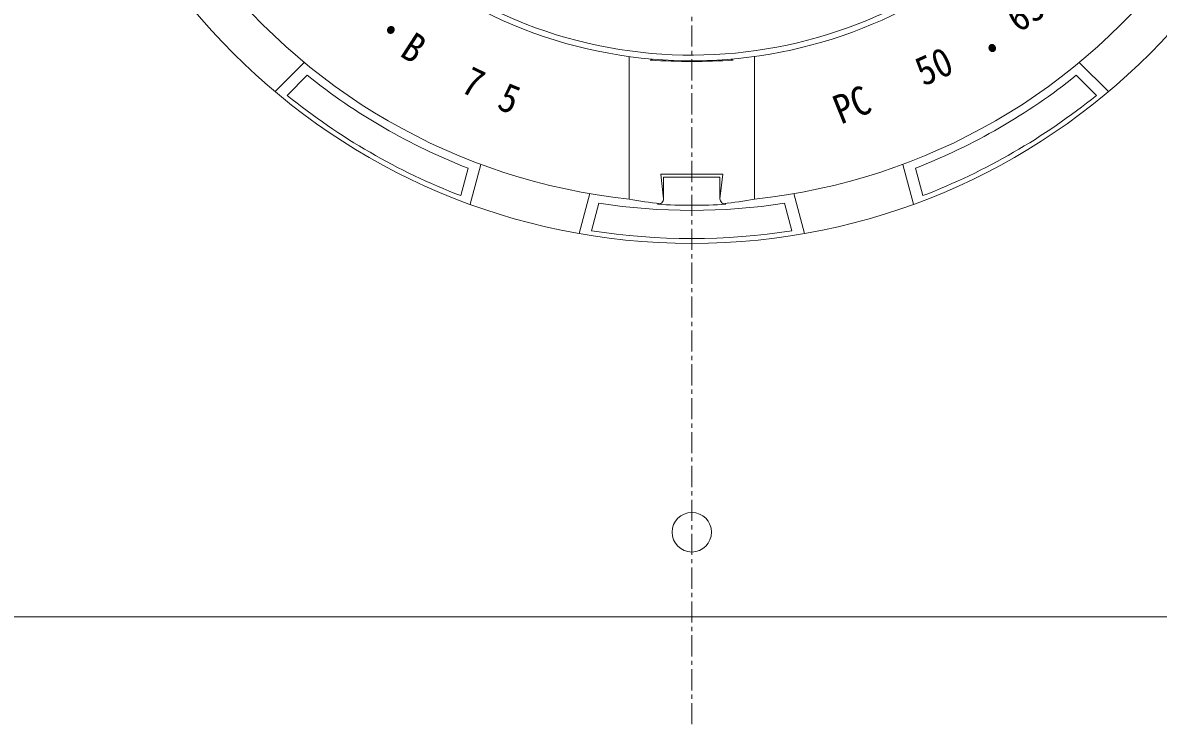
# Model space of a CAD drawing. Units: millimetres, scale not verified. Extents: x -1380 to 1380, y -955 to 955.
# Drawn here: x -568.6 to -367.4, y 24.9 to 149.1 of the extents above; entities that cross this region are included whole.
import ezdxf
from ezdxf.enums import TextEntityAlignment as Align

# ---------------------------------------------------------------- set-up
doc = ezdxf.new("R2010")
doc.units = ezdxf.units.MM
doc.header["$LTSCALE"] = 3
doc.linetypes.add('USER1', pattern=[2, 1.25, -0.25, 0.25, -0.25])
for name, color, linetype, lineweight in [('0-2_L-2', 7, 'Continuous', 18), ('0-3_L-1', 7, 'Continuous', 18), ('0-4_L-5', 2, 'USER1', 18), ('0-B_L-1a', 3, 'Continuous', 18), ('0-C_L-1b', 150, 'Continuous', 18)]:
    doc.layers.add(name, color=color, linetype=linetype, lineweight=lineweight)
doc.styles.add('ＭＳ ゴシック', font='')
doc.styles.get('ＭＳ ゴシック').set_extended_font_data('MS Gothic')

msp = doc.modelspace()

# ---------------------------------------------------------------- linework, layer by layer
at = {"layer": '0-2_L-2'}
msp.add_circle((-450.079, 58.897), 3.5, dxfattribs=at)
at = {"layer": '0-3_L-1'}
msp.add_line((-626.079, 43.897), (-274.079, 43.897), dxfattribs=at)
at = {"layer": '0-4_L-5'}
msp.add_line((-450.079, 24.897), (-450.079, 424.897), dxfattribs=at)
at = {"layer": '0-B_L-1a'}
for radius, start, end in [(82.5, 160.27446, 331.72554), (81.5, 161.05145, 330.94855)]:
    msp.add_arc((-450.079, 224.897), radius, start, end, dxfattribs=at)
at = {"layer": '0-C_L-1b'}
for p, q in [((-461.197, 117.904), (-461.197, 143.15)), ((-438.961, 117.904), (-438.961, 143.15)), ((-518.742, 142.093), (-523.911, 136.923)), ((-381.417, 142.093), (-376.248, 136.923)), ((-518.2, 139.806), (-521.756, 136.249)), ((-381.959, 139.806), (-378.402, 136.249)), ((-489.71, 123.357), (-491.012, 118.499)), ((-487.459, 124.032), (-489.351, 116.97)), ((-412.7, 124.032), (-410.808, 116.97)), ((-410.448, 123.357), (-409.147, 118.499)), ((-444.579, 122.297), (-455.579, 122.297)), ((-455.579, 122.297), (-455.079, 117.965)), ((-445.079, 121.797), (-455.079, 121.797)), ((-455.079, 117.965), (-455.079, 121.797)), ((-444.579, 122.297), (-445.079, 117.965)), ((-445.079, 117.965), (-445.079, 121.797)), ((-468.14, 118.855), (-470.032, 111.794)), ((-432.018, 118.855), (-430.126, 111.794)), ((-466.528, 117.145), (-467.83, 112.287)), ((-433.631, 117.145), (-432.329, 112.287))]:
    msp.add_line(p, q, dxfattribs=at)
msp.add_circle((-450.079, 224.897), 114.849, dxfattribs=at)
for centre, radius, start, end in [((-450.079, 224.897), 107.569, 215.93255, 264.06745), ((-450.079, 224.897), 107.569, 275.93255, 324.06745), ((-458.217, 145.317), 2.934, 285.48074, 296.06703), ((-450.079, 260.761), 118.5, 266.44158, 273.55842), ((-441.941, 145.317), 2.934, 243.93297, 254.51926), ((-450.079, 224.897), 109, 231.3206, 248.6794), ((-450.079, 224.897), 109, 291.3206, 308.6794), ((-450.079, 224.897), 114, 231.04233, 248.95767), ((-450.079, 224.897), 114, 291.04233, 308.95767), ((-450.079, 224.897), 109, 261.3206, 278.6794), ((-450.079, 173.169), 56.372, 258.62523, 264.34772), ((-456.079, 117.965), 1, 266.78847, 0), ((-450.079, 224.897), 108.1, 266.78847, 273.21153), ((-444.079, 117.965), 1, 180, 273.21153), ((-450.079, 173.169), 56.372, 275.65228, 281.37477), ((-450.079, 224.897), 114, 261.04233, 278.95767)]:
    msp.add_arc(centre, radius, start, end, dxfattribs=at)

# ---------------------------------------------------------------- texts
at = {"layer": '0-C_L-1b', "color": 7, "style": 'ＭＳ ゴシック', "width": 0.9}
for s, rotation, p in [('65', 33.553, (-391.356, 145.937)), ('・', 323.5, (-508.42, 146.337)), ('B', 327, (-502.879, 142.102)), ('・', 204.1, (-395.68, 149.759)), ('50', 24.178, (-408.392, 136.396)), ('7', 334, (-491.953, 135.626)), ('5', 338, (-485.381, 132.54)), ('PC', 21.977, (-423.096, 129.654))]:
    msp.add_text(s, height=5.132, rotation=rotation, dxfattribs=at).set_placement(p, align=Align.BOTTOM_LEFT)

doc.saveas('drawing.dxf')
